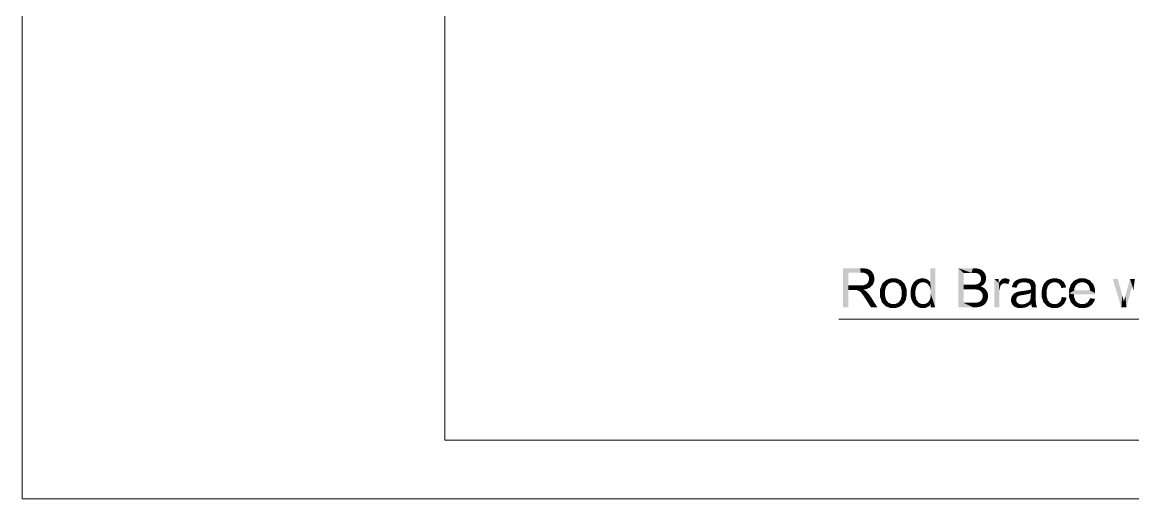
# Model space of a CAD drawing. Header units: millimetres. Extents: x 2 to 579, y 1 to 405.
# Drawn here: x 106.1 to 165.8, y 85 to 110.6 of the extents above; entities that cross this region are included whole.
import ezdxf

# ---------------------------------------------------------------- set-up
doc = ezdxf.new("R2010")
doc.units = ezdxf.units.MM
doc.linetypes.add('XKITLINE00', pattern=[0])
doc.layers.add('GraphicObject', color=6, linetype='Continuous', lineweight=0)
doc.layers.add('LinkedObject', color=7, linetype='Continuous', lineweight=0)

# ---------------------------------------------------------------- blocks, each defined once
blk = doc.blocks.new('*A3')
at = {"layer": 'GraphicObject', "color": 3, "linetype": 'XKITLINE00', "lineweight": 0}
for p, q in [((106.14, 223.904), (106.14, 84.952)), ((106.14, 84.952), (240.699, 84.952))]:
    blk.add_line(p, q, dxfattribs=at)
blk = doc.blocks.new('*A4')
at = {"layer": 'LinkedObject'}
for points in [[(150.479, 96.41), (150.201, 95.232), (150.201, 97.338)], [(150.201, 97.338), (150.479, 97.107), (150.479, 96.41)], [(151.145, 97.107), (150.201, 97.338), (151.133, 97.338)], [(150.479, 97.107), (150.201, 97.338), (151.145, 97.107)], [(151.133, 97.338), (151.262, 97.107), (151.145, 97.107)], [(151.488, 97.31), (151.133, 97.338), (151.274, 97.338)], [(151.561, 97.282), (151.133, 97.338), (151.488, 97.31)], [(151.433, 97.059), (151.133, 97.338), (151.561, 97.282)], [(151.262, 97.107), (151.133, 97.338), (151.433, 97.059)], [(151.561, 97.282), (151.487, 97.011), (151.433, 97.059)], [(151.634, 97.253), (151.487, 97.011), (151.561, 97.282)], [(151.487, 97.011), (151.634, 97.253), (151.541, 96.962)], [(151.541, 96.962), (151.634, 97.253), (151.794, 97.081)], [(151.794, 97.081), (151.634, 97.253), (151.751, 97.153)], [(155.148, 97.338), (154.889, 96.583), (154.889, 97.338)], [(155.148, 97.338), (154.912, 96.129), (154.889, 96.583)], [(154.912, 96.129), (155.148, 97.338), (155.148, 95.232)], [(156.393, 97.338), (156.671, 96.205), (156.393, 95.232)], [(156.671, 96.454), (156.671, 96.205), (156.393, 97.338)], [(156.393, 97.338), (156.671, 97.09), (156.671, 96.454)], [(157.093, 97.09), (156.393, 97.338), (157.183, 97.338)], [(156.671, 97.09), (156.393, 97.338), (157.093, 97.09)], [(157.093, 97.09), (157.183, 97.338), (157.206, 97.09)], [(157.183, 97.338), (157.367, 97.075), (157.206, 97.09)], [(157.304, 97.338), (157.367, 97.075), (157.183, 97.338)], [(157.498, 97.306), (157.367, 97.075), (157.304, 97.338)], [(157.367, 97.075), (157.498, 97.306), (157.414, 97.061)], [(157.414, 97.061), (157.498, 97.306), (157.461, 97.046)], [(157.461, 97.046), (157.498, 97.306), (157.571, 97.275)], [(157.571, 97.275), (157.533, 96.991), (157.461, 97.046)], [(157.644, 97.243), (157.533, 96.991), (157.571, 97.275)], [(157.758, 97.144), (157.533, 96.991), (157.644, 97.243)], [(151.567, 96.619), (151.737, 96.386), (151.539, 96.576)], [(151.794, 97.081), (151.595, 96.839), (151.541, 96.962)], [(151.567, 96.619), (151.882, 96.764), (151.737, 96.386)], [(151.595, 96.714), (151.882, 96.764), (151.567, 96.619)], [(151.838, 97.009), (151.595, 96.839), (151.794, 97.081)], [(151.882, 96.851), (151.595, 96.839), (151.838, 97.009)], [(151.882, 96.764), (151.595, 96.839), (151.882, 96.851)], [(151.595, 96.839), (151.882, 96.764), (151.595, 96.765)], [(151.882, 96.764), (151.595, 96.714), (151.595, 96.765)], [(151.737, 96.386), (151.882, 96.764), (151.809, 96.463)], [(151.809, 96.463), (151.882, 96.764), (151.882, 96.652)], [(152.425, 96.624), (152.189, 95.996), (152.307, 96.522)], [(152.519, 96.361), (152.189, 95.996), (152.425, 96.624)], [(152.763, 96.793), (152.425, 96.624), (152.523, 96.708)], [(152.904, 96.793), (152.425, 96.624), (152.763, 96.793)], [(152.807, 96.578), (152.425, 96.624), (152.904, 96.793)], [(152.425, 96.624), (152.646, 96.506), (152.582, 96.433)], [(152.646, 96.506), (152.425, 96.624), (152.807, 96.578)], [(152.519, 96.361), (152.425, 96.624), (152.582, 96.433)], [(152.807, 96.578), (152.904, 96.793), (152.904, 96.578)], [(152.904, 96.793), (152.999, 96.578), (152.904, 96.578)], [(153.318, 96.69), (152.904, 96.793), (153.061, 96.793)], [(153.418, 96.587), (152.904, 96.793), (153.318, 96.69)], [(153.159, 96.505), (152.904, 96.793), (153.418, 96.587)], [(152.999, 96.578), (152.904, 96.793), (153.159, 96.505)], [(153.159, 96.505), (153.418, 96.587), (153.223, 96.433)], [(153.418, 96.587), (153.288, 96.36), (153.223, 96.433)], [(153.288, 96.36), (153.418, 96.587), (153.352, 96.146)], [(153.352, 96.146), (153.418, 96.587), (153.617, 96.017)], [(153.617, 96.199), (153.418, 96.587), (153.518, 96.484)], [(153.617, 96.017), (153.418, 96.587), (153.617, 96.199)], [(154.054, 96.644), (154.207, 96.438), (153.94, 96.502)], [(154.264, 96.508), (154.054, 96.644), (154.13, 96.694)], [(154.207, 96.438), (154.054, 96.644), (154.264, 96.508)], [(154.206, 96.743), (154.408, 96.578), (154.13, 96.694)], [(154.13, 96.694), (154.408, 96.578), (154.264, 96.508)], [(154.375, 96.793), (154.408, 96.578), (154.206, 96.743)], [(154.469, 96.793), (154.408, 96.578), (154.375, 96.793)], [(154.408, 96.578), (154.469, 96.793), (154.495, 96.578)], [(154.469, 96.793), (154.583, 96.578), (154.495, 96.578)], [(154.538, 96.793), (154.583, 96.578), (154.469, 96.793)], [(154.661, 96.764), (154.583, 96.578), (154.538, 96.793)], [(154.714, 96.735), (154.583, 96.578), (154.661, 96.764)], [(154.714, 96.735), (154.732, 96.505), (154.583, 96.578)], [(154.768, 96.705), (154.732, 96.505), (154.714, 96.735)], [(154.856, 96.629), (154.732, 96.505), (154.768, 96.705)], [(154.889, 96.583), (154.732, 96.505), (154.856, 96.629)], [(154.732, 96.505), (154.889, 96.583), (154.792, 96.432)], [(154.792, 96.432), (154.889, 96.583), (154.852, 96.359)], [(154.889, 96.583), (154.912, 96.129), (154.852, 96.359)], [(157.554, 96.583), (157.809, 96.545), (157.527, 96.547)], [(157.799, 97.078), (157.533, 96.991), (157.758, 97.144)], [(157.533, 96.991), (157.799, 97.078), (157.558, 96.951)], [(157.809, 96.545), (157.554, 96.583), (157.581, 96.62)], [(157.799, 97.078), (157.583, 96.912), (157.558, 96.951)], [(157.581, 96.62), (157.882, 96.8), (157.809, 96.545)], [(157.608, 96.712), (157.882, 96.8), (157.581, 96.62)], [(157.583, 96.912), (157.799, 97.078), (157.608, 96.819)], [(157.608, 96.819), (157.799, 97.078), (157.882, 96.8)], [(157.882, 96.8), (157.608, 96.767), (157.608, 96.819)], [(157.608, 96.767), (157.882, 96.8), (157.608, 96.712)], [(157.882, 96.872), (157.799, 97.078), (157.841, 97.011)], [(157.882, 96.8), (157.799, 97.078), (157.882, 96.872)], [(157.809, 96.545), (157.882, 96.8), (157.845, 96.605)], [(157.845, 96.605), (157.882, 96.8), (157.882, 96.732)], [(158.33, 96.759), (158.564, 96.527), (158.33, 95.232)], [(158.564, 96.527), (158.33, 96.759), (158.564, 96.759)], [(158.728, 96.741), (158.564, 96.527), (158.691, 96.715)], [(158.838, 96.526), (158.564, 96.527), (158.728, 96.741)], [(158.691, 96.715), (158.564, 96.527), (158.609, 96.608)], [(158.766, 96.767), (158.88, 96.526), (158.728, 96.741)], [(158.728, 96.741), (158.88, 96.526), (158.838, 96.526)], [(158.848, 96.793), (158.88, 96.526), (158.766, 96.767)], [(158.893, 96.793), (158.88, 96.526), (158.848, 96.793)], [(158.893, 96.793), (158.927, 96.526), (158.88, 96.526)], [(159.091, 96.752), (158.893, 96.793), (158.958, 96.793)], [(159.158, 96.71), (158.893, 96.793), (159.091, 96.752)], [(159.021, 96.498), (158.893, 96.793), (159.158, 96.71)], [(158.927, 96.526), (158.893, 96.793), (159.021, 96.498)], [(159.021, 96.498), (159.158, 96.71), (159.068, 96.471)], [(159.381, 96.585), (159.268, 96.323), (159.342, 96.536)], [(159.605, 96.483), (159.268, 96.323), (159.381, 96.585)], [(159.421, 96.635), (159.692, 96.546), (159.381, 96.585)], [(159.605, 96.483), (159.381, 96.585), (159.649, 96.515)], [(159.649, 96.515), (159.381, 96.585), (159.692, 96.546)], [(159.535, 96.712), (159.692, 96.546), (159.421, 96.635)], [(159.609, 96.739), (159.692, 96.546), (159.535, 96.712)], [(159.857, 96.793), (159.609, 96.739), (159.684, 96.766)], [(159.827, 96.578), (159.609, 96.739), (159.857, 96.793)], [(159.692, 96.546), (159.609, 96.739), (159.827, 96.578)], [(159.827, 96.578), (159.857, 96.793), (159.918, 96.578)], [(159.918, 96.578), (159.857, 96.793), (160.015, 96.578)], [(159.956, 96.793), (160.015, 96.578), (159.857, 96.793)], [(160.212, 96.77), (159.956, 96.793), (160.053, 96.793)], [(160.273, 96.747), (159.956, 96.793), (160.212, 96.77)], [(160.162, 96.534), (159.956, 96.793), (160.273, 96.747)], [(160.015, 96.578), (159.956, 96.793), (160.162, 96.534)], [(160.162, 96.534), (160.273, 96.747), (160.212, 96.491)], [(160.212, 96.491), (160.273, 96.747), (160.248, 96.459)], [(160.273, 96.747), (160.285, 96.347), (160.248, 96.459)], [(160.453, 96.631), (160.285, 96.347), (160.273, 96.747)], [(160.424, 96.666), (160.273, 96.747), (160.334, 96.724)], [(160.453, 96.631), (160.273, 96.747), (160.424, 96.666)], [(160.481, 96.596), (160.285, 96.347), (160.453, 96.631)], [(160.522, 96.508), (160.285, 96.347), (160.481, 96.596)], [(161.115, 96.654), (161.255, 96.44), (160.991, 96.515)], [(161.316, 96.51), (161.115, 96.654), (161.199, 96.7)], [(161.255, 96.44), (161.115, 96.654), (161.316, 96.51)], [(161.282, 96.747), (161.475, 96.58), (161.199, 96.7)], [(161.199, 96.7), (161.475, 96.58), (161.316, 96.51)], [(161.464, 96.793), (161.475, 96.58), (161.282, 96.747)], [(161.562, 96.793), (161.475, 96.58), (161.464, 96.793)], [(161.475, 96.58), (161.562, 96.793), (161.572, 96.58)], [(161.562, 96.793), (161.637, 96.58), (161.572, 96.58)], [(161.889, 96.73), (161.562, 96.793), (161.686, 96.793)], [(161.968, 96.667), (161.562, 96.793), (161.889, 96.73)], [(161.747, 96.541), (161.562, 96.793), (161.968, 96.667)], [(161.637, 96.58), (161.562, 96.793), (161.747, 96.541)], [(161.747, 96.541), (161.968, 96.667), (161.792, 96.503)], [(161.968, 96.667), (161.838, 96.464), (161.792, 96.503)], [(161.838, 96.464), (161.968, 96.667), (161.901, 96.348)], [(161.901, 96.348), (161.968, 96.667), (162.17, 96.309)], [(162.147, 96.425), (161.968, 96.667), (162.046, 96.604)], [(162.17, 96.309), (161.968, 96.667), (162.147, 96.425)], [(162.528, 96.58), (162.33, 96.175), (162.429, 96.474)], [(162.683, 96.401), (162.33, 96.175), (162.528, 96.58)], [(162.627, 96.687), (162.805, 96.521), (162.528, 96.58)], [(162.528, 96.58), (162.805, 96.521), (162.683, 96.401)], [(163.041, 96.793), (162.627, 96.687), (162.884, 96.793)], [(162.954, 96.58), (162.627, 96.687), (163.041, 96.793)], [(162.805, 96.521), (162.627, 96.687), (162.954, 96.58)], [(162.954, 96.58), (163.041, 96.793), (163.043, 96.58)], [(163.041, 96.793), (163.141, 96.58), (163.043, 96.58)], [(163.444, 96.689), (163.041, 96.793), (163.194, 96.793)], [(163.541, 96.585), (163.041, 96.793), (163.444, 96.689)], [(163.301, 96.506), (163.041, 96.793), (163.541, 96.585)], [(163.141, 96.58), (163.041, 96.793), (163.301, 96.506)], [(163.301, 96.506), (163.541, 96.585), (163.363, 96.431)], [(163.541, 96.585), (163.403, 96.383), (163.363, 96.431)], [(163.403, 96.383), (163.541, 96.585), (163.452, 96.238)], [(163.452, 96.238), (163.541, 96.585), (163.734, 96.187)], [(163.734, 96.187), (163.541, 96.585), (163.638, 96.481)], [(164.948, 96.759), (165.145, 95.232), (164.681, 96.759)], [(165.191, 95.877), (165.145, 95.232), (164.948, 96.759)], [(165.606, 96.759), (165.726, 96.407), (165.359, 95.865)], [(165.868, 96.759), (165.726, 96.407), (165.606, 96.759)], [(165.726, 96.407), (165.868, 96.759), (165.786, 96.145)], [(150.479, 96.41), (150.479, 96.168), (150.201, 95.232)], [(150.201, 95.232), (150.479, 96.168), (150.479, 95.232)], [(150.802, 96.168), (150.479, 96.41), (151.077, 96.41)], [(150.479, 96.168), (150.479, 96.41), (150.802, 96.168)], [(150.802, 96.168), (151.077, 96.41), (150.856, 96.168)], [(150.856, 96.168), (151.077, 96.41), (150.933, 96.163)], [(150.933, 96.163), (151.077, 96.41), (150.957, 96.157)], [(150.957, 96.157), (151.077, 96.41), (150.989, 96.15)], [(150.989, 96.15), (151.077, 96.41), (151.053, 96.122)], [(151.053, 96.122), (151.077, 96.41), (151.173, 96.41)], [(151.053, 96.122), (151.173, 96.41), (151.084, 96.102)], [(151.173, 96.41), (151.29, 96.191), (151.084, 96.102)], [(151.084, 96.102), (151.29, 96.191), (151.115, 96.081)], [(151.29, 96.191), (151.186, 96.011), (151.115, 96.081)], [(151.322, 96.429), (151.29, 96.191), (151.173, 96.41)], [(151.345, 96.164), (151.186, 96.011), (151.29, 96.191)], [(151.186, 96.011), (151.345, 96.164), (151.225, 95.961)], [(151.225, 95.961), (151.345, 96.164), (151.264, 95.911)], [(151.264, 95.911), (151.345, 96.164), (151.457, 96.086)], [(151.457, 96.086), (151.365, 95.765), (151.264, 95.911)], [(151.29, 96.191), (151.322, 96.429), (151.441, 96.212)], [(151.376, 96.449), (151.737, 96.386), (151.322, 96.429)], [(151.665, 96.309), (151.322, 96.429), (151.737, 96.386)], [(151.441, 96.212), (151.322, 96.429), (151.665, 96.309)], [(151.457, 96.086), (151.345, 96.164), (151.429, 96.112)], [(151.518, 96.03), (151.365, 95.765), (151.457, 96.086)], [(151.634, 95.89), (151.365, 95.765), (151.518, 96.03)], [(151.43, 96.469), (151.737, 96.386), (151.376, 96.449)], [(151.737, 96.386), (151.43, 96.469), (151.511, 96.532)], [(151.539, 96.576), (151.737, 96.386), (151.511, 96.532)], [(152.307, 96.522), (152.189, 95.996), (152.189, 96.208)], [(152.455, 96.142), (152.189, 95.996), (152.519, 96.361)], [(152.189, 95.996), (152.455, 96.142), (152.455, 95.996)], [(152.189, 95.996), (152.387, 95.404), (152.189, 95.803)], [(152.455, 95.849), (152.387, 95.404), (152.189, 95.996)], [(152.455, 95.849), (152.189, 95.996), (152.455, 95.996)], [(153.288, 95.631), (153.617, 96.017), (153.529, 95.554)], [(153.352, 95.854), (153.617, 96.017), (153.288, 95.631)], [(153.352, 96.146), (153.617, 96.017), (153.352, 96.004)], [(153.617, 96.017), (153.352, 95.854), (153.352, 96.004)], [(153.529, 95.554), (153.617, 96.017), (153.573, 95.639)], [(153.573, 95.639), (153.617, 96.017), (153.617, 95.87)], [(153.902, 96.409), (153.826, 95.994), (153.864, 96.316)], [(154.149, 96.367), (153.826, 95.994), (153.902, 96.409)], [(154.091, 96.146), (153.826, 95.994), (154.149, 96.367)], [(153.864, 96.316), (153.826, 95.994), (153.826, 96.109)], [(153.826, 95.994), (154.091, 96.146), (154.091, 95.994)], [(153.826, 95.994), (154.091, 95.848), (153.826, 95.877)], [(154.091, 95.848), (153.826, 95.994), (154.091, 95.994)], [(153.94, 96.502), (154.207, 96.438), (153.902, 96.409)], [(153.902, 96.409), (154.207, 96.438), (154.149, 96.367)], [(154.912, 96.129), (155.148, 95.232), (154.912, 95.973)], [(156.393, 95.232), (156.671, 96.205), (156.671, 95.481)], [(157.159, 96.205), (156.671, 96.454), (157.127, 96.454)], [(156.671, 96.205), (156.671, 96.454), (157.159, 96.205)], [(157.26, 96.205), (157.127, 96.454), (157.22, 96.454)], [(157.159, 96.205), (157.127, 96.454), (157.26, 96.205)], [(157.353, 96.466), (157.588, 96.353), (157.22, 96.454)], [(157.22, 96.454), (157.588, 96.353), (157.26, 96.205)], [(157.26, 96.205), (157.588, 96.353), (157.414, 96.188)], [(157.394, 96.478), (157.662, 96.389), (157.353, 96.466)], [(157.588, 96.353), (157.353, 96.466), (157.662, 96.389)], [(157.447, 96.494), (157.662, 96.389), (157.394, 96.478)], [(157.588, 96.353), (157.468, 96.17), (157.414, 96.188)], [(157.527, 96.547), (157.809, 96.545), (157.447, 96.494)], [(157.447, 96.494), (157.809, 96.545), (157.662, 96.389)], [(157.468, 96.17), (157.588, 96.353), (157.521, 96.153)], [(157.521, 96.153), (157.588, 96.353), (157.605, 96.092)], [(157.829, 96.229), (157.588, 96.353), (157.683, 96.325)], [(157.605, 96.092), (157.588, 96.353), (157.829, 96.229)], [(157.605, 96.092), (157.829, 96.229), (157.636, 96.048)], [(157.636, 96.048), (157.829, 96.229), (157.666, 96.005)], [(157.662, 96.389), (157.809, 96.545), (157.772, 96.486)], [(157.666, 96.005), (157.829, 96.229), (157.881, 96.162)], [(157.881, 96.162), (157.697, 95.902), (157.666, 96.005)], [(157.932, 96.094), (157.697, 95.902), (157.881, 96.162)], [(157.983, 95.935), (157.697, 95.902), (157.932, 96.094)], [(158.33, 95.232), (158.564, 96.527), (158.59, 95.232)], [(158.564, 96.527), (158.59, 96.031), (158.59, 95.232)], [(158.59, 96.031), (158.564, 96.527), (158.59, 96.113)], [(158.59, 96.113), (158.564, 96.527), (158.611, 96.264)], [(158.611, 96.264), (158.564, 96.527), (158.632, 96.333)], [(158.632, 96.333), (158.564, 96.527), (158.647, 96.378)], [(158.647, 96.378), (158.564, 96.527), (158.695, 96.449)], [(158.695, 96.449), (158.564, 96.527), (158.728, 96.475)], [(158.728, 96.475), (158.564, 96.527), (158.762, 96.5)], [(158.762, 96.5), (158.564, 96.527), (158.838, 96.526)], [(159.342, 96.536), (159.268, 96.323), (159.285, 96.405)], [(159.541, 96.37), (159.268, 96.323), (159.605, 96.483)], [(159.268, 96.323), (159.541, 96.37), (159.52, 96.29)], [(159.553, 95.793), (159.366, 95.961), (159.408, 95.989)], [(159.449, 96.017), (159.604, 95.835), (159.408, 95.989)], [(159.408, 95.989), (159.604, 95.835), (159.553, 95.793)], [(159.542, 96.059), (159.604, 95.835), (159.449, 96.017)], [(159.593, 96.073), (159.604, 95.835), (159.542, 96.059)], [(159.631, 96.083), (159.67, 95.864), (159.593, 96.073)], [(159.604, 95.835), (159.593, 96.073), (159.637, 95.85)], [(159.637, 95.85), (159.593, 96.073), (159.67, 95.864)], [(159.746, 96.103), (159.783, 95.89), (159.631, 96.083)], [(159.631, 96.083), (159.783, 95.89), (159.67, 95.864)], [(159.823, 96.112), (159.863, 95.901), (159.746, 96.103)], [(159.746, 96.103), (159.863, 95.901), (159.783, 95.89)], [(159.979, 96.131), (160.003, 95.921), (159.823, 96.112)], [(159.823, 96.112), (160.003, 95.921), (159.863, 95.901)], [(160.21, 96.175), (160.285, 95.999), (159.979, 96.131)], [(159.979, 96.131), (160.285, 95.999), (160.003, 95.921)], [(160.003, 95.921), (160.285, 95.999), (160.214, 95.97)], [(160.283, 96.201), (160.285, 95.999), (160.21, 96.175)], [(160.284, 96.228), (160.54, 96.422), (160.283, 96.201)], [(160.283, 96.201), (160.54, 96.422), (160.285, 95.999)], [(160.546, 96.217), (160.283, 95.904), (160.285, 95.999)], [(160.546, 95.872), (160.283, 95.904), (160.546, 96.217)], [(160.285, 96.261), (160.54, 96.422), (160.284, 96.228)], [(160.533, 96.455), (160.285, 96.347), (160.522, 96.508)], [(160.285, 96.347), (160.533, 96.455), (160.54, 96.422)], [(160.285, 96.347), (160.54, 96.422), (160.285, 96.269)], [(160.285, 96.269), (160.54, 96.422), (160.285, 96.261)], [(160.546, 96.303), (160.285, 95.999), (160.54, 96.422)], [(160.546, 96.217), (160.285, 95.999), (160.546, 96.303)], [(160.95, 96.422), (160.868, 95.99), (160.909, 96.33)], [(161.194, 96.37), (160.868, 95.99), (160.95, 96.422)], [(161.134, 96.149), (160.868, 95.99), (161.194, 96.37)], [(160.909, 96.33), (160.868, 95.99), (160.868, 96.114)], [(160.868, 95.99), (161.134, 96.149), (161.134, 95.997)], [(161.134, 95.844), (160.868, 95.99), (161.134, 95.997)], [(160.868, 95.99), (161.058, 95.403), (160.868, 95.799)], [(161.134, 95.844), (161.058, 95.403), (160.868, 95.99)], [(160.991, 96.515), (161.255, 96.44), (160.95, 96.422)], [(160.95, 96.422), (161.255, 96.44), (161.194, 96.37)], [(161.901, 96.348), (162.17, 96.309), (161.919, 96.271)], [(162.616, 96.242), (162.33, 96.175), (162.683, 96.401)], [(162.33, 96.175), (162.616, 96.242), (162.61, 96.142)], [(162.61, 96.142), (162.33, 95.983), (162.33, 96.175)], [(162.61, 96.142), (163.734, 95.999), (162.33, 95.983)], [(163.734, 95.987), (162.33, 95.983), (163.734, 95.999)], [(163.734, 95.953), (162.33, 95.983), (163.734, 95.987)], [(162.33, 95.983), (162.526, 95.405), (162.33, 95.797)], [(162.602, 95.804), (162.526, 95.405), (162.33, 95.983)], [(162.602, 95.804), (162.33, 95.983), (162.595, 95.93)], [(163.733, 95.93), (162.33, 95.983), (163.734, 95.953)], [(162.595, 95.93), (162.33, 95.983), (163.733, 95.93)], [(163.461, 96.142), (163.734, 95.999), (162.61, 96.142)], [(163.452, 96.238), (163.734, 96.187), (163.461, 96.142)], [(163.734, 95.999), (163.461, 96.142), (163.734, 96.187)], [(165.359, 95.865), (165.726, 96.407), (165.413, 95.232)], [(151.365, 95.765), (151.634, 95.89), (151.426, 95.671)], [(151.426, 95.671), (151.634, 95.89), (151.688, 95.806)], [(151.426, 95.671), (151.688, 95.806), (151.704, 95.232)], [(151.704, 95.232), (151.688, 95.806), (152.052, 95.232)], [(152.189, 95.803), (152.387, 95.404), (152.288, 95.507)], [(152.519, 95.63), (152.387, 95.404), (152.455, 95.849)], [(152.387, 95.404), (152.519, 95.63), (152.582, 95.557)], [(152.646, 95.484), (152.387, 95.404), (152.582, 95.557)], [(152.646, 95.484), (152.904, 95.199), (152.387, 95.404)], [(152.387, 95.404), (152.904, 95.199), (152.485, 95.301)], [(152.807, 95.411), (152.904, 95.199), (152.646, 95.484)], [(152.904, 95.199), (152.807, 95.411), (152.904, 95.411)], [(152.904, 95.199), (153, 95.411), (153.004, 95.199)], [(153, 95.411), (152.904, 95.199), (152.904, 95.411)], [(153.272, 95.292), (153, 95.411), (153.16, 95.485)], [(153.188, 95.245), (153, 95.411), (153.272, 95.292)], [(153.004, 95.199), (153, 95.411), (153.188, 95.245)], [(153.224, 95.558), (153.356, 95.339), (153.16, 95.485)], [(153.16, 95.485), (153.356, 95.339), (153.272, 95.292)], [(153.529, 95.554), (153.224, 95.558), (153.288, 95.631)], [(153.485, 95.47), (153.224, 95.558), (153.529, 95.554)], [(153.356, 95.339), (153.224, 95.558), (153.485, 95.47)], [(153.826, 95.877), (154.091, 95.848), (153.868, 95.67)], [(153.868, 95.67), (154.091, 95.848), (153.91, 95.58)], [(153.91, 95.58), (154.091, 95.848), (154.153, 95.629)], [(154.153, 95.629), (154.07, 95.35), (153.91, 95.58)], [(153.91, 95.58), (154.07, 95.35), (153.952, 95.49)], [(154.215, 95.556), (154.07, 95.35), (154.153, 95.629)], [(154.07, 95.35), (154.215, 95.556), (154.147, 95.299)], [(154.147, 95.299), (154.215, 95.556), (154.276, 95.484)], [(154.276, 95.484), (154.482, 95.199), (154.147, 95.299)], [(154.422, 95.411), (154.482, 95.199), (154.276, 95.484)], [(154.482, 95.199), (154.422, 95.411), (154.506, 95.411)], [(154.482, 95.199), (154.908, 95.426), (154.623, 95.199)], [(154.591, 95.411), (154.908, 95.426), (154.482, 95.199)], [(154.591, 95.411), (154.482, 95.199), (154.506, 95.411)], [(154.735, 95.481), (154.908, 95.426), (154.591, 95.411)], [(154.623, 95.199), (154.908, 95.426), (154.836, 95.312)], [(154.908, 95.426), (154.735, 95.481), (154.794, 95.55)], [(154.853, 95.619), (154.908, 95.426), (154.794, 95.55)], [(154.912, 95.831), (155.148, 95.232), (154.853, 95.619)], [(154.853, 95.619), (155.148, 95.232), (154.908, 95.426)], [(154.908, 95.426), (155.148, 95.232), (154.908, 95.232)], [(154.912, 95.973), (155.148, 95.232), (154.912, 95.831)], [(156.671, 95.481), (157.196, 95.232), (156.393, 95.232)], [(157.197, 95.481), (157.196, 95.232), (156.671, 95.481)], [(157.197, 95.481), (157.296, 95.232), (157.196, 95.232)], [(157.264, 95.481), (157.296, 95.232), (157.197, 95.481)], [(157.359, 95.486), (157.466, 95.25), (157.264, 95.481)], [(157.264, 95.481), (157.466, 95.25), (157.296, 95.232)], [(157.387, 95.491), (157.466, 95.25), (157.359, 95.486)], [(157.536, 95.268), (157.387, 95.491), (157.435, 95.5)], [(157.466, 95.25), (157.387, 95.491), (157.536, 95.268)], [(157.516, 95.528), (157.766, 95.372), (157.435, 95.5)], [(157.435, 95.5), (157.766, 95.372), (157.536, 95.268)], [(157.548, 95.549), (157.766, 95.372), (157.516, 95.528)], [(157.766, 95.372), (157.548, 95.549), (157.581, 95.569)], [(157.634, 95.627), (157.92, 95.568), (157.581, 95.569)], [(157.581, 95.569), (157.92, 95.568), (157.766, 95.372)], [(157.655, 95.666), (157.92, 95.568), (157.634, 95.627)], [(157.92, 95.568), (157.655, 95.666), (157.676, 95.704)], [(157.676, 95.704), (157.983, 95.843), (157.92, 95.568)], [(157.697, 95.793), (157.983, 95.843), (157.676, 95.704)], [(157.983, 95.843), (157.697, 95.902), (157.983, 95.935)], [(157.697, 95.902), (157.983, 95.843), (157.697, 95.843)], [(157.983, 95.843), (157.697, 95.793), (157.697, 95.843)], [(157.766, 95.372), (157.92, 95.568), (157.812, 95.406)], [(157.812, 95.406), (157.92, 95.568), (157.889, 95.504)], [(157.92, 95.568), (157.983, 95.843), (157.952, 95.631)], [(157.952, 95.631), (157.983, 95.843), (157.983, 95.769)], [(159.274, 95.84), (159.223, 95.635), (159.249, 95.794)], [(159.517, 95.738), (159.223, 95.635), (159.274, 95.84)], [(159.249, 95.794), (159.223, 95.635), (159.223, 95.691)], [(159.499, 95.676), (159.223, 95.635), (159.517, 95.738)], [(159.223, 95.635), (159.499, 95.676), (159.499, 95.642)], [(159.499, 95.591), (159.223, 95.635), (159.499, 95.642)], [(159.223, 95.635), (159.499, 95.591), (159.223, 95.54)], [(159.223, 95.54), (159.499, 95.591), (159.291, 95.383)], [(159.3, 95.886), (159.535, 95.765), (159.274, 95.84)], [(159.274, 95.84), (159.535, 95.765), (159.517, 95.738)], [(159.291, 95.383), (159.499, 95.591), (159.358, 95.322)], [(159.366, 95.961), (159.535, 95.765), (159.3, 95.886)], [(159.358, 95.322), (159.499, 95.591), (159.538, 95.504)], [(159.538, 95.504), (159.426, 95.26), (159.358, 95.322)], [(159.535, 95.765), (159.366, 95.961), (159.553, 95.793)], [(159.577, 95.47), (159.426, 95.26), (159.538, 95.504)], [(159.616, 95.435), (159.426, 95.26), (159.577, 95.47)], [(159.426, 95.26), (159.616, 95.435), (159.619, 95.199)], [(159.744, 95.199), (159.616, 95.435), (159.731, 95.401)], [(159.619, 95.199), (159.616, 95.435), (159.744, 95.199)], [(159.731, 95.401), (159.82, 95.199), (159.744, 95.199)], [(159.806, 95.401), (159.82, 95.199), (159.731, 95.401)], [(159.881, 95.401), (159.82, 95.199), (159.806, 95.401)], [(159.82, 95.199), (159.881, 95.401), (159.963, 95.224)], [(160.029, 95.249), (159.881, 95.401), (160.013, 95.434)], [(159.963, 95.224), (159.881, 95.401), (160.029, 95.249)], [(160.306, 95.42), (160.013, 95.434), (160.071, 95.466)], [(160.234, 95.359), (160.013, 95.434), (160.306, 95.42)], [(160.095, 95.274), (160.013, 95.434), (160.234, 95.359)], [(160.029, 95.249), (160.013, 95.434), (160.095, 95.274)], [(160.129, 95.499), (160.554, 95.464), (160.071, 95.466)], [(160.554, 95.464), (160.306, 95.42), (160.071, 95.466)], [(160.129, 95.499), (160.546, 95.692), (160.554, 95.464)], [(160.215, 95.589), (160.546, 95.692), (160.129, 95.499)], [(160.242, 95.645), (160.546, 95.692), (160.215, 95.589)], [(160.546, 95.692), (160.242, 95.645), (160.263, 95.689)], [(160.263, 95.689), (160.546, 95.872), (160.546, 95.692)], [(160.283, 95.819), (160.546, 95.872), (160.263, 95.689)], [(160.546, 95.872), (160.283, 95.819), (160.283, 95.904)], [(160.306, 95.42), (160.554, 95.464), (160.312, 95.366)], [(160.312, 95.366), (160.554, 95.464), (160.563, 95.416)], [(160.563, 95.416), (160.338, 95.273), (160.312, 95.366)], [(160.571, 95.368), (160.338, 95.273), (160.563, 95.416)], [(160.868, 95.799), (161.058, 95.403), (160.963, 95.506)], [(161.192, 95.62), (161.058, 95.403), (161.134, 95.844)], [(161.058, 95.403), (161.192, 95.62), (161.251, 95.551)], [(161.31, 95.481), (161.058, 95.403), (161.251, 95.551)], [(161.31, 95.481), (161.561, 95.199), (161.058, 95.403)], [(161.058, 95.403), (161.561, 95.199), (161.153, 95.301)], [(161.463, 95.411), (161.561, 95.199), (161.31, 95.481)], [(161.561, 95.199), (161.463, 95.411), (161.558, 95.411)], [(161.634, 95.411), (161.561, 95.199), (161.558, 95.411)], [(161.634, 95.411), (161.982, 95.347), (161.561, 95.199)], [(161.76, 95.458), (161.982, 95.347), (161.634, 95.411)], [(161.982, 95.347), (161.76, 95.458), (161.811, 95.505)], [(161.862, 95.552), (161.982, 95.347), (161.811, 95.505)], [(161.862, 95.552), (162.195, 95.759), (161.982, 95.347)], [(161.927, 95.696), (162.195, 95.759), (161.862, 95.552)], [(162.195, 95.759), (161.927, 95.696), (161.94, 95.793)], [(161.982, 95.347), (162.195, 95.759), (162.068, 95.422)], [(162.068, 95.422), (162.195, 95.759), (162.174, 95.628)], [(162.33, 95.797), (162.526, 95.405), (162.428, 95.508)], [(162.673, 95.612), (162.526, 95.405), (162.602, 95.804)], [(162.526, 95.405), (162.673, 95.612), (162.624, 95.302)], [(162.737, 95.545), (162.624, 95.302), (162.673, 95.612)], [(162.801, 95.478), (162.624, 95.302), (162.737, 95.545)], [(162.801, 95.478), (163.056, 95.199), (162.624, 95.302)], [(162.96, 95.411), (163.056, 95.199), (162.801, 95.478)], [(163.056, 95.411), (163.056, 95.199), (162.96, 95.411)], [(163.127, 95.411), (163.492, 95.328), (163.056, 95.199)], [(163.127, 95.411), (163.056, 95.199), (163.056, 95.411)], [(163.248, 95.449), (163.492, 95.328), (163.127, 95.411)], [(163.298, 95.486), (163.577, 95.393), (163.248, 95.449)], [(163.492, 95.328), (163.248, 95.449), (163.577, 95.393)], [(163.349, 95.524), (163.577, 95.393), (163.298, 95.486)], [(163.349, 95.524), (163.726, 95.692), (163.577, 95.393)], [(163.428, 95.643), (163.726, 95.692), (163.349, 95.524)], [(163.726, 95.692), (163.428, 95.643), (163.458, 95.725)], [(163.577, 95.393), (163.726, 95.692), (163.694, 95.574)], [(165.28, 95.55), (165.145, 95.232), (165.191, 95.877)], [(165.145, 95.232), (165.28, 95.55), (165.413, 95.232)], [(165.283, 95.562), (165.413, 95.232), (165.28, 95.55)], [(165.322, 95.72), (165.413, 95.232), (165.283, 95.562)], [(165.359, 95.865), (165.413, 95.232), (165.322, 95.72)], [(152.485, 95.301), (152.904, 95.199), (152.744, 95.199)], [(154.147, 95.299), (154.482, 95.199), (154.223, 95.249)], [(154.223, 95.249), (154.482, 95.199), (154.391, 95.199)], [(157.536, 95.268), (157.766, 95.372), (157.605, 95.285)], [(157.605, 95.285), (157.766, 95.372), (157.72, 95.337)], [(160.571, 95.368), (160.359, 95.232), (160.338, 95.273)], [(160.604, 95.276), (160.359, 95.232), (160.571, 95.368)], [(160.359, 95.232), (160.604, 95.276), (160.628, 95.232)], [(161.153, 95.301), (161.561, 95.199), (161.405, 95.199)], [(161.561, 95.199), (161.982, 95.347), (161.686, 95.199)], [(161.686, 95.199), (161.982, 95.347), (161.896, 95.273)], [(162.624, 95.302), (163.056, 95.199), (162.889, 95.199)], [(163.056, 95.199), (163.492, 95.328), (163.188, 95.199)], [(163.188, 95.199), (163.492, 95.328), (163.407, 95.263)]]:
    blk.add_hatch(color=7, dxfattribs=at).paths.add_polyline_path(points, flags=17)
at = {"layer": 'LinkedObject', "color": 2, "linetype": 'XKITLINE00', "lineweight": 0}
for p, q in [((128.82, 88.095), (128.82, 159.587)), ((212.972, 88.095), (128.82, 88.095))]:
    blk.add_line(p, q, dxfattribs=at)
at = {"layer": 'LinkedObject', "color": 7, "linetype": 'XKITLINE00', "lineweight": 0}
for p, q in [((149.97, 94.609), (152.092, 94.609)), ((152.092, 94.609), (153.727, 94.609)), ((153.727, 94.609), (155.361, 94.609)), ((155.361, 94.609), (156.178, 94.609)), ((156.178, 94.609), (158.139, 94.609)), ((158.139, 94.609), (159.118, 94.609)), ((159.118, 94.609), (160.752, 94.609)), ((160.752, 94.609), (162.222, 94.609)), ((162.222, 94.609), (163.857, 94.609)), ((163.857, 94.609), (164.674, 94.609)), ((164.674, 94.609), (166.797, 94.609))]:
    blk.add_line(p, q, dxfattribs=at)

msp = doc.modelspace()

# ---------------------------------------------------------------- block references
at = {"lineweight": 0}
for name in ['*A3', '*A4']:
    msp.add_blockref(name, (0, 0), dxfattribs=at)

doc.saveas('drawing.dxf')
